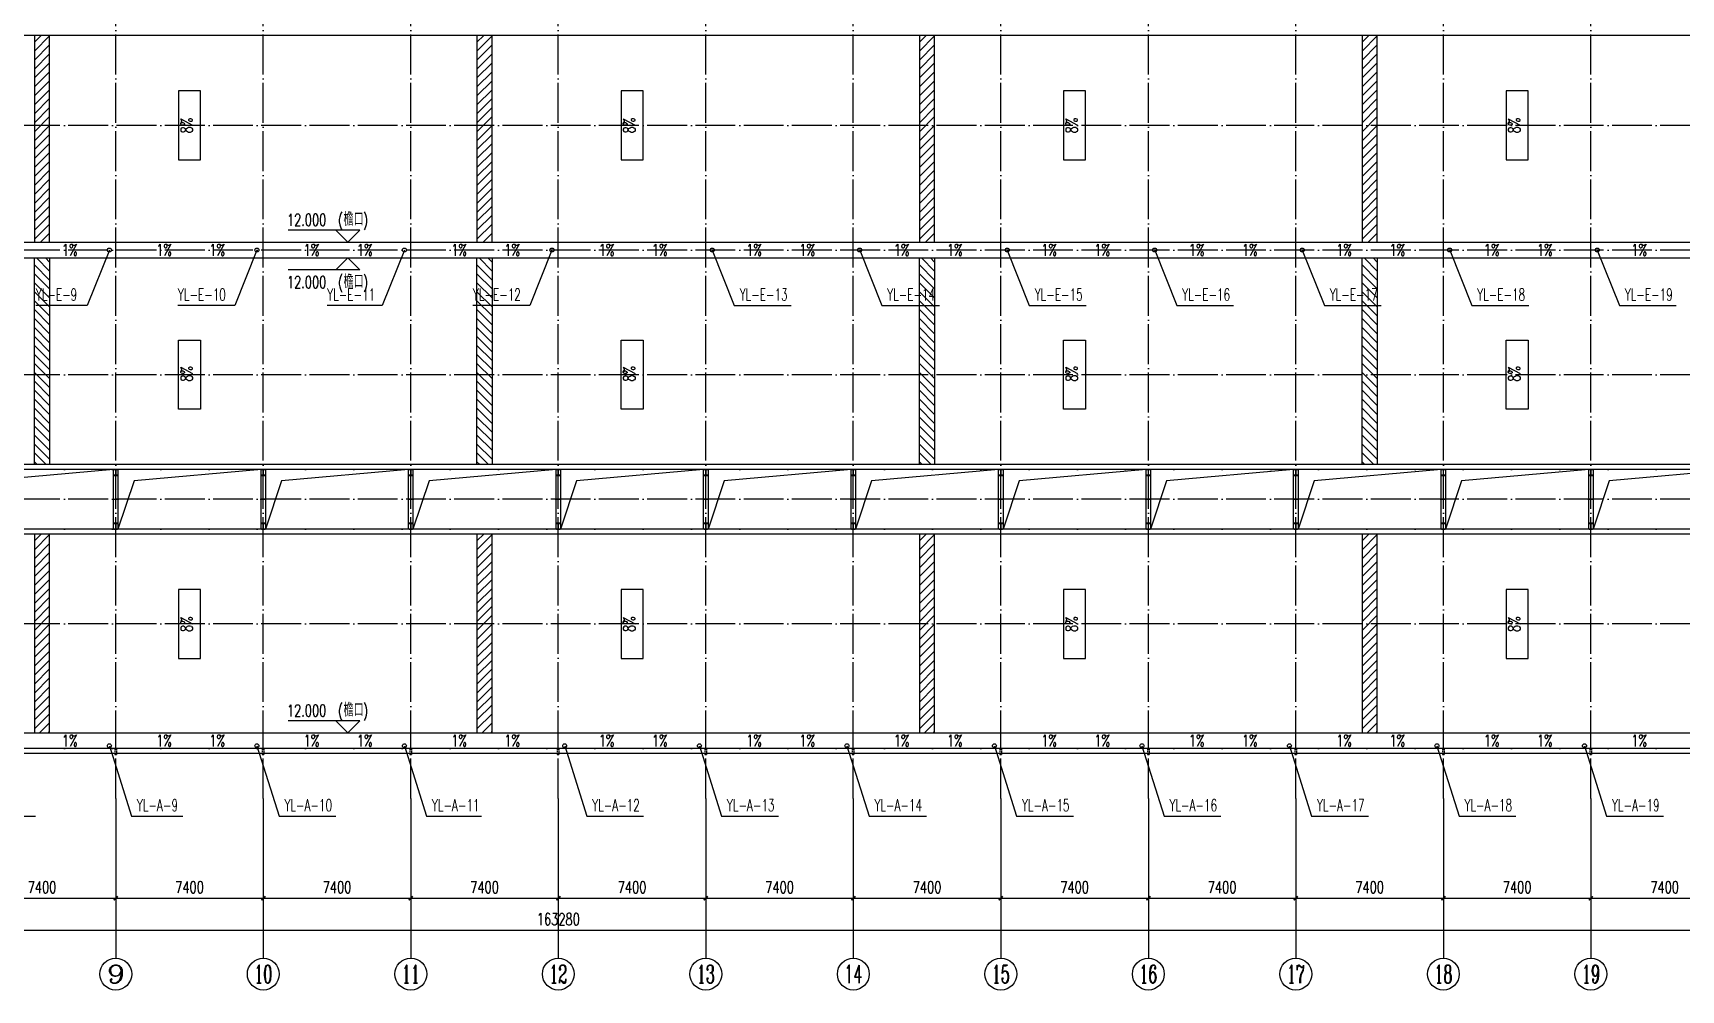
# Model space of a CAD drawing. Extents: x 13158459 to 15902229, y -1299598 to 28366.
# Drawn here: x 13971654 to 14054331, y -549343 to -501363 of the extents above; entities that cross this region are included whole.
import ezdxf
from ezdxf.enums import TextEntityAlignment as Align

# ---------------------------------------------------------------- set-up
doc = ezdxf.new("R2010")
doc.units = 0
doc.header["$LTSCALE"] = 1000
doc.header["$MEASUREMENT"] = 0
doc.linetypes.add('DASH', pattern=[0.35, 0.25, -0.1])
doc.linetypes.add('DOTE', pattern=[2.42, 2, -0.2, 0.02, -0.2])
for name, color, linetype in [('AXIS', 3, 'Continuous'), ('AXIS_TEXT', 7, 'Continuous'), ('COLUMN', 2, 'Continuous'), ('DIM_SYMB', 3, 'Continuous'), ('DIM_雨水', 3, 'Continuous'), ('DOTE', 8, 'DOTE'), ('PUB_DIM', 3, 'Continuous'), ('PUB_TEXT', 7, 'Continuous'), ('TWT_TEXT', 7, 'Continuous'), ('VPIPE-雨水', 4, 'Continuous'), ('WALL-PARAPET', 6, 'Continuous'), ('采光带', 4, 'Continuous')]:
    doc.layers.add(name, color=color, linetype=linetype)
doc.styles.add('_TCH_AXIS', font='COMPLEX', dxfattribs={"bigfont": 'GBCBIG'})
doc.styles.add('_TCH_DIM', font='SIMPLEX', dxfattribs={"bigfont": 'GBCBIG'})
doc.styles.add('_TCH_DIM_T3', font='SIMPLEX', dxfattribs={"width": 0.705882, "bigfont": 'GBCBIG'})
doc.styles.add('_TWT_SERIAL', font='COMPLEX', dxfattribs={"width": 0.8, "height": 3, "bigfont": 'HZTXT'})
doc.styles.add('COMPLEX', font='COMPLEX')
doc.dimstyles.new('_TCH_ARCH&&200', dxfattribs={"dimtxt": 595, "dimasz": 200, "dimexe": 500, "dimexo": 600, "dimgap": 252.5, "dimtad": 1, "dimdec": 0, "dimzin": 0, "dimdsep": 46, "dimtxsty": '_TCH_DIM_T3', "dimblk": 'ARCHTICK', "dimcen": 0.09, "dimclrt": 7, "dimazin": 2, "dimtfac": 1, "dimtdec": 0, "dimtix": 1, "dimtmove": 2, "dimatfit": 3, "dimfxl": 0, "dimtolj": 1, "dimtzin": 0, "dimarcsym": 0})

# ---------------------------------------------------------------- blocks, each defined once
blk = doc.blocks.new('A$C0FCD69EC')
at = {"layer": 'COLUMN'}
blk.add_hatch(color=256, dxfattribs=at).paths.add_polyline_path([(300, 180), (294, 180), (294, 94), (6, 94), (6, 180), (0, 180), (0, 0), (6, 0), (6, 86), (294, 86), (294, 0), (300, 0)])
blk.add_lwpolyline([(300, 0), (294, 0), (294, 86), (6, 86), (6, 0), (0, 0), (0, 180), (6, 180), (6, 94), (294, 94), (294, 180), (300, 180)], close=True, dxfattribs=at)
blk = doc.blocks.new('A$C22C4548D')
blk.add_line((0, 10), (300, 10))
blk.add_lwpolyline([(30, 20), (270, 20), (270, 0), (30, 0)], close=True)
blk = doc.blocks.new('_AXISO')
blk.add_circle((0, 0), 0.5)
at = {"layer": 'AXIS_TEXT', "style": 'COMPLEX', "width": 1.041667}
blk.add_attdef('A', text='', height=0.56, dxfattribs=at).set_placement((-0.25, -0.28), (0.25, -0.28), align=Align.FIT)
blk = doc.blocks.new('_ArchTick')
at = {"color": 0, "linetype": 'ByBlock', "const_width": 0.4}
blk.add_lwpolyline([(-0.5, -0.5), (0.5, 0.5)], dxfattribs=at)
blk = doc.blocks.new('*D270')
at = {"layer": 'AXIS', "color": 0, "lineweight": -2}
for p, q in [((13916368, -540343), (13916368, -546843)), ((14079648, -540343), (14079648, -546843)), ((13916368, -546343), (14079648, -546343))]:
    blk.add_line(p, q, dxfattribs=at)
at = {"layer": 'Defpoints', "color": 0}
for p in [(13916368, -539743), (14079648, -539743), (14079648, -546343)]:
    blk.add_point(p, dxfattribs=at)
at = {"layer": 'AXIS', "color": 0, "lineweight": -2, "xscale": 200, "yscale": 200, "zscale": 200, "rotation": 180}
blk.add_blockref('_ArchTick', (13916368, -546343), dxfattribs=at)
at = {"layer": 'AXIS', "color": 0, "lineweight": -2, "xscale": 200, "yscale": 200, "zscale": 200}
blk.add_blockref('_ArchTick', (14079648, -546343), dxfattribs=at)
at = {"layer": 'AXIS', "color": 7, "insert": (13998008, -545793), "char_height": 595, "attachment_point": 5, "style": '_TCH_DIM_T3'}
blk.add_mtext('\\A1;163280', dxfattribs=at)
blk = doc.blocks.new('*D279')
at = {"layer": 'AXIS', "color": 0, "lineweight": -2}
for p, q in [((13968408, -540343), (13968408, -545243)), ((13975808, -540343), (13975808, -545243)), ((13968408, -544743), (13975808, -544743))]:
    blk.add_line(p, q, dxfattribs=at)
at = {"layer": 'Defpoints', "color": 0}
for p in [(13968408, -539743), (13975808, -539743), (13975808, -544743)]:
    blk.add_point(p, dxfattribs=at)
at = {"layer": 'AXIS', "color": 0, "lineweight": -2, "xscale": 200, "yscale": 200, "zscale": 200, "rotation": 180}
blk.add_blockref('_ArchTick', (13968408, -544743), dxfattribs=at)
at = {"layer": 'AXIS', "color": 0, "lineweight": -2, "xscale": 200, "yscale": 200, "zscale": 200}
blk.add_blockref('_ArchTick', (13975808, -544743), dxfattribs=at)
at = {"layer": 'AXIS', "color": 7, "insert": (13972108, -544193), "char_height": 595, "attachment_point": 5, "style": '_TCH_DIM_T3'}
blk.add_mtext('\\A1;7400', dxfattribs=at)
blk = doc.blocks.new('*D280')
at = {"layer": 'AXIS', "color": 0, "lineweight": -2}
for p, q in [((13975808, -540343), (13975808, -545243)), ((13983208, -540343), (13983208, -545243)), ((13975808, -544743), (13983208, -544743))]:
    blk.add_line(p, q, dxfattribs=at)
at = {"layer": 'Defpoints', "color": 0}
for p in [(13975808, -539743), (13983208, -539743), (13983208, -544743)]:
    blk.add_point(p, dxfattribs=at)
at = {"layer": 'AXIS', "color": 0, "lineweight": -2, "xscale": 200, "yscale": 200, "zscale": 200, "rotation": 180}
blk.add_blockref('_ArchTick', (13975808, -544743), dxfattribs=at)
at = {"layer": 'AXIS', "color": 0, "lineweight": -2, "xscale": 200, "yscale": 200, "zscale": 200}
blk.add_blockref('_ArchTick', (13983208, -544743), dxfattribs=at)
at = {"layer": 'AXIS', "color": 7, "insert": (13979508, -544193), "char_height": 595, "attachment_point": 5, "style": '_TCH_DIM_T3'}
blk.add_mtext('\\A1;7400', dxfattribs=at)
blk = doc.blocks.new('*D281')
at = {"layer": 'AXIS', "color": 0, "lineweight": -2}
for p, q in [((13983208, -540343), (13983208, -545243)), ((13990608, -540343), (13990608, -545243)), ((13983208, -544743), (13990608, -544743))]:
    blk.add_line(p, q, dxfattribs=at)
at = {"layer": 'Defpoints', "color": 0}
for p in [(13983208, -539743), (13990608, -539743), (13990608, -544743)]:
    blk.add_point(p, dxfattribs=at)
at = {"layer": 'AXIS', "color": 0, "lineweight": -2, "xscale": 200, "yscale": 200, "zscale": 200, "rotation": 180}
blk.add_blockref('_ArchTick', (13983208, -544743), dxfattribs=at)
at = {"layer": 'AXIS', "color": 0, "lineweight": -2, "xscale": 200, "yscale": 200, "zscale": 200}
blk.add_blockref('_ArchTick', (13990608, -544743), dxfattribs=at)
at = {"layer": 'AXIS', "color": 7, "insert": (13986908, -544193), "char_height": 595, "attachment_point": 5, "style": '_TCH_DIM_T3'}
blk.add_mtext('\\A1;7400', dxfattribs=at)
blk = doc.blocks.new('*D282')
at = {"layer": 'AXIS', "color": 0, "lineweight": -2}
for p, q in [((13990608, -540343), (13990608, -545243)), ((13998008, -540343), (13998008, -545243)), ((13990608, -544743), (13998008, -544743))]:
    blk.add_line(p, q, dxfattribs=at)
at = {"layer": 'Defpoints', "color": 0}
for p in [(13990608, -539743), (13998008, -539743), (13998008, -544743)]:
    blk.add_point(p, dxfattribs=at)
at = {"layer": 'AXIS', "color": 0, "lineweight": -2, "xscale": 200, "yscale": 200, "zscale": 200, "rotation": 180}
blk.add_blockref('_ArchTick', (13990608, -544743), dxfattribs=at)
at = {"layer": 'AXIS', "color": 0, "lineweight": -2, "xscale": 200, "yscale": 200, "zscale": 200}
blk.add_blockref('_ArchTick', (13998008, -544743), dxfattribs=at)
at = {"layer": 'AXIS', "color": 7, "insert": (13994308, -544193), "char_height": 595, "attachment_point": 5, "style": '_TCH_DIM_T3'}
blk.add_mtext('\\A1;7400', dxfattribs=at)
blk = doc.blocks.new('*D283')
at = {"layer": 'AXIS', "color": 0, "lineweight": -2}
for p, q in [((13998008, -540343), (13998008, -545243)), ((14005408, -540343), (14005408, -545243)), ((13998008, -544743), (14005408, -544743))]:
    blk.add_line(p, q, dxfattribs=at)
at = {"layer": 'Defpoints', "color": 0}
for p in [(13998008, -539743), (14005408, -539743), (14005408, -544743)]:
    blk.add_point(p, dxfattribs=at)
at = {"layer": 'AXIS', "color": 0, "lineweight": -2, "xscale": 200, "yscale": 200, "zscale": 200, "rotation": 180}
blk.add_blockref('_ArchTick', (13998008, -544743), dxfattribs=at)
at = {"layer": 'AXIS', "color": 0, "lineweight": -2, "xscale": 200, "yscale": 200, "zscale": 200}
blk.add_blockref('_ArchTick', (14005408, -544743), dxfattribs=at)
at = {"layer": 'AXIS', "color": 7, "insert": (14001708, -544193), "char_height": 595, "attachment_point": 5, "style": '_TCH_DIM_T3'}
blk.add_mtext('\\A1;7400', dxfattribs=at)
blk = doc.blocks.new('*D284')
at = {"layer": 'AXIS', "color": 0, "lineweight": -2}
for p, q in [((14005408, -540343), (14005408, -545243)), ((14012808, -540343), (14012808, -545243)), ((14005408, -544743), (14012808, -544743))]:
    blk.add_line(p, q, dxfattribs=at)
at = {"layer": 'Defpoints', "color": 0}
for p in [(14005408, -539743), (14012808, -539743), (14012808, -544743)]:
    blk.add_point(p, dxfattribs=at)
at = {"layer": 'AXIS', "color": 0, "lineweight": -2, "xscale": 200, "yscale": 200, "zscale": 200, "rotation": 180}
blk.add_blockref('_ArchTick', (14005408, -544743), dxfattribs=at)
at = {"layer": 'AXIS', "color": 0, "lineweight": -2, "xscale": 200, "yscale": 200, "zscale": 200}
blk.add_blockref('_ArchTick', (14012808, -544743), dxfattribs=at)
at = {"layer": 'AXIS', "color": 7, "insert": (14009108, -544193), "char_height": 595, "attachment_point": 5, "style": '_TCH_DIM_T3'}
blk.add_mtext('\\A1;7400', dxfattribs=at)
blk = doc.blocks.new('*D285')
at = {"layer": 'AXIS', "color": 0, "lineweight": -2}
for p, q in [((14012808, -540343), (14012808, -545243)), ((14020208, -540343), (14020208, -545243)), ((14012808, -544743), (14020208, -544743))]:
    blk.add_line(p, q, dxfattribs=at)
at = {"layer": 'Defpoints', "color": 0}
for p in [(14012808, -539743), (14020208, -539743), (14020208, -544743)]:
    blk.add_point(p, dxfattribs=at)
at = {"layer": 'AXIS', "color": 0, "lineweight": -2, "xscale": 200, "yscale": 200, "zscale": 200, "rotation": 180}
blk.add_blockref('_ArchTick', (14012808, -544743), dxfattribs=at)
at = {"layer": 'AXIS', "color": 0, "lineweight": -2, "xscale": 200, "yscale": 200, "zscale": 200}
blk.add_blockref('_ArchTick', (14020208, -544743), dxfattribs=at)
at = {"layer": 'AXIS', "color": 7, "insert": (14016508, -544193), "char_height": 595, "attachment_point": 5, "style": '_TCH_DIM_T3'}
blk.add_mtext('\\A1;7400', dxfattribs=at)
blk = doc.blocks.new('*D286')
at = {"layer": 'AXIS', "color": 0, "lineweight": -2}
for p, q in [((14020208, -540343), (14020208, -545243)), ((14027608, -540343), (14027608, -545243)), ((14020208, -544743), (14027608, -544743))]:
    blk.add_line(p, q, dxfattribs=at)
at = {"layer": 'Defpoints', "color": 0}
for p in [(14020208, -539743), (14027608, -539743), (14027608, -544743)]:
    blk.add_point(p, dxfattribs=at)
at = {"layer": 'AXIS', "color": 0, "lineweight": -2, "xscale": 200, "yscale": 200, "zscale": 200, "rotation": 180}
blk.add_blockref('_ArchTick', (14020208, -544743), dxfattribs=at)
at = {"layer": 'AXIS', "color": 0, "lineweight": -2, "xscale": 200, "yscale": 200, "zscale": 200}
blk.add_blockref('_ArchTick', (14027608, -544743), dxfattribs=at)
at = {"layer": 'AXIS', "color": 7, "insert": (14023908, -544193), "char_height": 595, "attachment_point": 5, "style": '_TCH_DIM_T3'}
blk.add_mtext('\\A1;7400', dxfattribs=at)
blk = doc.blocks.new('*D287')
at = {"layer": 'AXIS', "color": 0, "lineweight": -2}
for p, q in [((14027608, -540343), (14027608, -545243)), ((14035008, -540343), (14035008, -545243)), ((14027608, -544743), (14035008, -544743))]:
    blk.add_line(p, q, dxfattribs=at)
at = {"layer": 'Defpoints', "color": 0}
for p in [(14027608, -539743), (14035008, -539743), (14035008, -544743)]:
    blk.add_point(p, dxfattribs=at)
at = {"layer": 'AXIS', "color": 0, "lineweight": -2, "xscale": 200, "yscale": 200, "zscale": 200, "rotation": 180}
blk.add_blockref('_ArchTick', (14027608, -544743), dxfattribs=at)
at = {"layer": 'AXIS', "color": 0, "lineweight": -2, "xscale": 200, "yscale": 200, "zscale": 200}
blk.add_blockref('_ArchTick', (14035008, -544743), dxfattribs=at)
at = {"layer": 'AXIS', "color": 7, "insert": (14031308, -544193), "char_height": 595, "attachment_point": 5, "style": '_TCH_DIM_T3'}
blk.add_mtext('\\A1;7400', dxfattribs=at)
blk = doc.blocks.new('*D288')
at = {"layer": 'AXIS', "color": 0, "lineweight": -2}
for p, q in [((14035008, -540343), (14035008, -545243)), ((14042408, -540343), (14042408, -545243)), ((14035008, -544743), (14042408, -544743))]:
    blk.add_line(p, q, dxfattribs=at)
at = {"layer": 'Defpoints', "color": 0}
for p in [(14035008, -539743), (14042408, -539743), (14042408, -544743)]:
    blk.add_point(p, dxfattribs=at)
at = {"layer": 'AXIS', "color": 0, "lineweight": -2, "xscale": 200, "yscale": 200, "zscale": 200, "rotation": 180}
blk.add_blockref('_ArchTick', (14035008, -544743), dxfattribs=at)
at = {"layer": 'AXIS', "color": 0, "lineweight": -2, "xscale": 200, "yscale": 200, "zscale": 200}
blk.add_blockref('_ArchTick', (14042408, -544743), dxfattribs=at)
at = {"layer": 'AXIS', "color": 7, "insert": (14038708, -544193), "char_height": 595, "attachment_point": 5, "style": '_TCH_DIM_T3'}
blk.add_mtext('\\A1;7400', dxfattribs=at)
blk = doc.blocks.new('*D289')
at = {"layer": 'AXIS', "color": 0, "lineweight": -2}
for p, q in [((14042408, -540343), (14042408, -545243)), ((14049808, -540343), (14049808, -545243)), ((14042408, -544743), (14049808, -544743))]:
    blk.add_line(p, q, dxfattribs=at)
at = {"layer": 'Defpoints', "color": 0}
for p in [(14042408, -539743), (14049808, -539743), (14049808, -544743)]:
    blk.add_point(p, dxfattribs=at)
at = {"layer": 'AXIS', "color": 0, "lineweight": -2, "xscale": 200, "yscale": 200, "zscale": 200, "rotation": 180}
blk.add_blockref('_ArchTick', (14042408, -544743), dxfattribs=at)
at = {"layer": 'AXIS', "color": 0, "lineweight": -2, "xscale": 200, "yscale": 200, "zscale": 200}
blk.add_blockref('_ArchTick', (14049808, -544743), dxfattribs=at)
at = {"layer": 'AXIS', "color": 7, "insert": (14046108, -544193), "char_height": 595, "attachment_point": 5, "style": '_TCH_DIM_T3'}
blk.add_mtext('\\A1;7400', dxfattribs=at)
blk = doc.blocks.new('*D290')
at = {"layer": 'AXIS', "color": 0, "lineweight": -2}
for p, q in [((14049808, -540343), (14049808, -545243)), ((14057208, -540343), (14057208, -545243)), ((14049808, -544743), (14057208, -544743))]:
    blk.add_line(p, q, dxfattribs=at)
at = {"layer": 'Defpoints', "color": 0}
for p in [(14049808, -539743), (14057208, -539743), (14057208, -544743)]:
    blk.add_point(p, dxfattribs=at)
at = {"layer": 'AXIS', "color": 0, "lineweight": -2, "xscale": 200, "yscale": 200, "zscale": 200, "rotation": 180}
blk.add_blockref('_ArchTick', (14049808, -544743), dxfattribs=at)
at = {"layer": 'AXIS', "color": 0, "lineweight": -2, "xscale": 200, "yscale": 200, "zscale": 200}
blk.add_blockref('_ArchTick', (14057208, -544743), dxfattribs=at)
at = {"layer": 'AXIS', "color": 7, "insert": (14053508, -544193), "char_height": 595, "attachment_point": 5, "style": '_TCH_DIM_T3'}
blk.add_mtext('\\A1;7400', dxfattribs=at)

msp = doc.modelspace()

# ---------------------------------------------------------------- hatches: boundary and pattern name
at = {"layer": '采光带'}
h = msp.add_hatch(dxfattribs=at)
h.set_pattern_fill('ANSI31', color=8, scale=200, style=0)
h.set_pattern_definition([(45, (4925539.14, -274550.9), (-224.506403, 224.506403), [])])
h.paths.add_polyline_path([(13972488, -511843.1), (13972488, -501483.1), (13971728, -501483.1), (13971728, -511843.1)])
h = msp.add_hatch(dxfattribs=at)
h.set_pattern_fill('ANSI31', color=8, scale=200, style=0)
h.set_pattern_definition([(45, (4947739.14, -274550.9), (-224.506403, 224.506403), [])])
h.paths.add_polyline_path([(13994688, -511843.1), (13994688, -501483.1), (13993928, -501483.1), (13993928, -511843.1)])
h = msp.add_hatch(dxfattribs=at)
h.set_pattern_fill('ANSI31', color=8, scale=200, style=0)
h.set_pattern_definition([(45, (4969939.14, -274550.9), (-224.506403, 224.506403), [])])
h.paths.add_polyline_path([(14016888, -511843.1), (14016888, -501483.1), (14016128, -501483.1), (14016128, -511843.1)])
h = msp.add_hatch(dxfattribs=at)
h.set_pattern_fill('ANSI31', color=8, scale=200, style=0)
h.set_pattern_definition([(45, (4992139.14, -274550.9), (-224.506403, 224.506403), [])])
h.paths.add_polyline_path([(14039088, -511843.1), (14039088, -501483.1), (14038328, -501483.1), (14038328, -511843.1)])
h = msp.add_hatch(dxfattribs=at)
h.set_pattern_fill('ANSI31', color=8, scale=200, style=0)
h.set_pattern_definition([(315, (4925539.14, -747895.24), (-224.506403, -224.506403), [])])
h.paths.add_polyline_path([(13972488, -512643.1), (13972488, -523003.1), (13971728, -523003.1), (13971728, -512643.1)])
h = msp.add_hatch(dxfattribs=at)
h.set_pattern_fill('ANSI31', color=8, scale=200, style=0)
h.set_pattern_definition([(315, (4947739.14, -747895.24), (-224.506403, -224.506403), [])])
h.paths.add_polyline_path([(13994688, -512643.1), (13994688, -523003.1), (13993928, -523003.1), (13993928, -512643.1)])
h = msp.add_hatch(dxfattribs=at)
h.set_pattern_fill('ANSI31', color=8, scale=200, style=0)
h.set_pattern_definition([(315, (4969939.14, -747895.24), (-224.506403, -224.506403), [])])
h.paths.add_polyline_path([(14016888, -512643.1), (14016888, -523003.1), (14016128, -523003.1), (14016128, -512643.1)])
h = msp.add_hatch(dxfattribs=at)
h.set_pattern_fill('ANSI31', color=8, scale=200, style=0)
h.set_pattern_definition([(315, (4992139.14, -747895.24), (-224.506403, -224.506403), [])])
h.paths.add_polyline_path([(14039088, -512643.1), (14039088, -523003.1), (14038328, -523003.1), (14038328, -512643.1)])
h = msp.add_hatch(dxfattribs=at)
h.set_pattern_fill('ANSI31', color=8, scale=200, style=0)
h.set_pattern_definition([(45, (4925539.14, -299550.9), (-224.506403, 224.506403), [])])
h.paths.add_polyline_path([(13972488, -536443.1), (13972488, -526483.1), (13971728, -526483.1), (13971728, -536443.1)])
h = msp.add_hatch(dxfattribs=at)
h.set_pattern_fill('ANSI31', color=8, scale=200, style=0)
h.set_pattern_definition([(45, (4947739.14, -299550.9), (-224.506403, 224.506403), [])])
h.paths.add_polyline_path([(13994688, -536443.1), (13994688, -526483.1), (13993928, -526483.1), (13993928, -536443.1)])
h = msp.add_hatch(dxfattribs=at)
h.set_pattern_fill('ANSI31', color=8, scale=200, style=0)
h.set_pattern_definition([(45, (4969939.14, -299550.9), (-224.506403, 224.506403), [])])
h.paths.add_polyline_path([(14016888, -536443.1), (14016888, -526483.1), (14016128, -526483.1), (14016128, -536443.1)])
h = msp.add_hatch(dxfattribs=at)
h.set_pattern_fill('ANSI31', color=8, scale=200, style=0)
h.set_pattern_definition([(45, (4992139.14, -299550.9), (-224.506403, 224.506403), [])])
h.paths.add_polyline_path([(14039088, -536443.1), (14039088, -526483.1), (14038328, -526483.1), (14038328, -536443.1)])

# ---------------------------------------------------------------- linework, layer by layer
at = {"ltscale": 0.5}
for p, q in [((13916608, -511843.1), (14079408, -511843.1)), ((13916608, -512643.1), (14079408, -512643.1)), ((13916608, -536443.1), (14079408, -536443.1))]:
    msp.add_line(p, q, dxfattribs=at)
for points in [[(13916368, -487003.1), (14079648, -487003.1), (14079648, -537483.1), (13916368, -537483.1)], [(13916608, -487243.1), (14079408, -487243.1), (14079408, -537243.1), (13916608, -537243.1)]]:
    msp.add_lwpolyline(points, close=True, dxfattribs=at)
for points in [[(13978954, -507721.6), (13980061.9, -507721.6), (13980061.9, -504264.6), (13978954, -504264.6)], [(14001154, -507721.6), (14002261.9, -507721.6), (14002261.9, -504264.6), (14001154, -504264.6)], [(14023354, -507721.6), (14024461.9, -507721.6), (14024461.9, -504264.6), (14023354, -504264.6)], [(14045554, -507721.6), (14046661.9, -507721.6), (14046661.9, -504264.6), (14045554, -504264.6)], [(13978954, -516764.6), (13980061.9, -516764.6), (13980061.9, -520221.6), (13978954, -520221.6)], [(14001154, -516764.6), (14002261.9, -516764.6), (14002261.9, -520221.6), (14001154, -520221.6)], [(14023354, -516764.6), (14024461.9, -516764.6), (14024461.9, -520221.6), (14023354, -520221.6)], [(14045554, -516764.6), (14046661.9, -516764.6), (14046661.9, -520221.6), (14045554, -520221.6)], [(13975698, -526243.1), (13975698, -523243.1), (13975918, -523243.1), (13975918, -526243.1)], [(13983098, -526243.1), (13983098, -523243.1), (13983318, -523243.1), (13983318, -526243.1)], [(13990498, -526243.1), (13990498, -523243.1), (13990718, -523243.1), (13990718, -526243.1)], [(13997898, -526243.1), (13997898, -523243.1), (13998118, -523243.1), (13998118, -526243.1)], [(14005298, -526243.1), (14005298, -523243.1), (14005518, -523243.1), (14005518, -526243.1)], [(14012698, -526243.1), (14012698, -523243.1), (14012918, -523243.1), (14012918, -526243.1)], [(14020098, -526243.1), (14020098, -523243.1), (14020318, -523243.1), (14020318, -526243.1)], [(14027498, -526243.1), (14027498, -523243.1), (14027718, -523243.1), (14027718, -526243.1)], [(14034898, -526243.1), (14034898, -523243.1), (14035118, -523243.1), (14035118, -526243.1)], [(14042298, -526243.1), (14042298, -523243.1), (14042518, -523243.1), (14042518, -526243.1)], [(14049698, -526243.1), (14049698, -523243.1), (14049918, -523243.1), (14049918, -526243.1)], [(13978954, -532721.6), (13980061.9, -532721.6), (13980061.9, -529264.6), (13978954, -529264.6)], [(14001154, -532721.6), (14002261.9, -532721.6), (14002261.9, -529264.6), (14001154, -529264.6)], [(14023354, -532721.6), (14024461.9, -532721.6), (14024461.9, -529264.6), (14023354, -529264.6)], [(14045554, -532721.6), (14046661.9, -532721.6), (14046661.9, -529264.6), (14045554, -529264.6)]]:
    msp.add_lwpolyline(points, close=True)
for points in [[(13975698, -523243.1), (13969323.9, -523813.7), (13968518, -526243.1)], [(13983098, -523243.1), (13976723.9, -523813.7), (13975918, -526243.1)], [(13990498, -523243.1), (13984123.9, -523813.7), (13983318, -526243.1)], [(13997898, -523243.1), (13991523.9, -523813.7), (13990718, -526243.1)], [(14005298, -523243.1), (13998923.9, -523813.7), (13998118, -526243.1)], [(14012698, -523243.1), (14006323.9, -523813.7), (14005518, -526243.1)], [(14020098, -523243.1), (14013723.9, -523813.7), (14012918, -526243.1)], [(14027498, -523243.1), (14021123.9, -523813.7), (14020318, -526243.1)], [(14034898, -523243.1), (14028523.9, -523813.7), (14027718, -526243.1)], [(14042298, -523243.1), (14035923.9, -523813.7), (14035118, -526243.1)], [(14049698, -523243.1), (14043323.9, -523813.7), (14042518, -526243.1)], [(14057098, -523243.1), (14050723.9, -523813.7), (14049918, -526243.1)]]:
    msp.add_lwpolyline(points)
at = {"linetype": 'DASH', "ltscale": 0.3}
for points in [[(13975858, -537243.1), (13975758, -537243.1), (13975758, -537543.1), (13975858, -537543.1)], [(13983258, -537243.1), (13983158, -537243.1), (13983158, -537543.1), (13983258, -537543.1)], [(13990658, -537243.1), (13990558, -537243.1), (13990558, -537543.1), (13990658, -537543.1)], [(13998058, -537243.1), (13997958, -537243.1), (13997958, -537543.1), (13998058, -537543.1)], [(14005458, -537243.1), (14005358, -537243.1), (14005358, -537543.1), (14005458, -537543.1)], [(14012858, -537243.1), (14012758, -537243.1), (14012758, -537543.1), (14012858, -537543.1)], [(14020258, -537243.1), (14020158, -537243.1), (14020158, -537543.1), (14020258, -537543.1)], [(14027658, -537243.1), (14027558, -537243.1), (14027558, -537543.1), (14027658, -537543.1)], [(14035058, -537243.1), (14034958, -537243.1), (14034958, -537543.1), (14035058, -537543.1)], [(14042458, -537243.1), (14042358, -537243.1), (14042358, -537543.1), (14042458, -537543.1)], [(14049858, -537243.1), (14049758, -537243.1), (14049758, -537543.1), (14049858, -537543.1)]]:
    msp.add_lwpolyline(points, close=True, dxfattribs=at)
at = {"layer": 'AXIS'}
for p, q in [((13975808, -539743.1), (13975808, -547743.1)), ((13983208, -539743.1), (13983208, -547743.1)), ((13990608, -539743.1), (13990608, -547743.1)), ((13998008, -539743.1), (13998008, -547743.1)), ((14005408, -539743.1), (14005408, -547743.1)), ((14012808, -539743.1), (14012808, -547743.1)), ((14020208, -539743.1), (14020208, -547743.1)), ((14027608, -539743.1), (14027608, -547743.1)), ((14035008, -539743.1), (14035008, -547743.1)), ((14042408, -539743.1), (14042408, -547743.1)), ((14049808, -539743.1), (14049808, -547743.1))]:
    msp.add_line(p, q, dxfattribs=at)
at = {"layer": 'DIM_SYMB'}
for points in [[(13973990.4, -512243.1, 0, 0, 0), (13974905.3, -512243.1, 160, 0, 0), (13975505.3, -512243.1, 0, 0, 0)], [(13977625.6, -512243.1, 0, 0, 0), (13976710.7, -512243.1, 160, 0, 0), (13976110.7, -512243.1, 0, 0, 0)], [(13981390.4, -512243.1, 0, 0, 0), (13982305.3, -512243.1, 160, 0, 0), (13982905.3, -512243.1, 0, 0, 0)], [(13985025.6, -512243.1, 0, 0, 0), (13984110.7, -512243.1, 160, 0, 0), (13983510.7, -512243.1, 0, 0, 0)], [(13988790.4, -512243.1, 0, 0, 0), (13989705.3, -512243.1, 160, 0, 0), (13990305.3, -512243.1, 0, 0, 0)], [(13992425.6, -512243.1, 0, 0, 0), (13991510.7, -512243.1, 160, 0, 0), (13990910.7, -512243.1, 0, 0, 0)], [(13996190.4, -512243.1, 0, 0, 0), (13997105.3, -512243.1, 160, 0, 0), (13997705.3, -512243.1, 0, 0, 0)], [(13999825.6, -512243.1, 0, 0, 0), (13998910.7, -512243.1, 160, 0, 0), (13998310.7, -512243.1, 0, 0, 0)], [(14003590.4, -512243.1, 0, 0, 0), (14004505.3, -512243.1, 160, 0, 0), (14005105.3, -512243.1, 0, 0, 0)], [(14007225.6, -512243.1, 0, 0, 0), (14006310.7, -512243.1, 160, 0, 0), (14005710.7, -512243.1, 0, 0, 0)], [(14010990.4, -512243.1, 0, 0, 0), (14011905.3, -512243.1, 160, 0, 0), (14012505.3, -512243.1, 0, 0, 0)], [(14014625.6, -512243.1, 0, 0, 0), (14013710.7, -512243.1, 160, 0, 0), (14013110.7, -512243.1, 0, 0, 0)], [(14018390.4, -512243.1, 0, 0, 0), (14019305.3, -512243.1, 160, 0, 0), (14019905.3, -512243.1, 0, 0, 0)], [(14022025.6, -512243.1, 0, 0, 0), (14021110.7, -512243.1, 160, 0, 0), (14020510.7, -512243.1, 0, 0, 0)], [(14025790.4, -512243.1, 0, 0, 0), (14026705.3, -512243.1, 160, 0, 0), (14027305.3, -512243.1, 0, 0, 0)], [(14029425.6, -512243.1, 0, 0, 0), (14028510.7, -512243.1, 160, 0, 0), (14027910.7, -512243.1, 0, 0, 0)], [(14033190.4, -512243.1, 0, 0, 0), (14034105.3, -512243.1, 160, 0, 0), (14034705.3, -512243.1, 0, 0, 0)], [(14036825.6, -512243.1, 0, 0, 0), (14035910.7, -512243.1, 160, 0, 0), (14035310.7, -512243.1, 0, 0, 0)], [(14040590.4, -512243.1, 0, 0, 0), (14041505.3, -512243.1, 160, 0, 0), (14042105.3, -512243.1, 0, 0, 0)], [(14044225.6, -512243.1, 0, 0, 0), (14043310.7, -512243.1, 160, 0, 0), (14042710.7, -512243.1, 0, 0, 0)], [(14047990.4, -512243.1, 0, 0, 0), (14048905.3, -512243.1, 160, 0, 0), (14049505.3, -512243.1, 0, 0, 0)], [(14051625.6, -512243.1, 0, 0, 0), (14050710.7, -512243.1, 160, 0, 0), (14050110.7, -512243.1, 0, 0, 0)], [(13973990.4, -536843.1, 0, 0, 0), (13974905.3, -536843.1, 160, 0, 0), (13975505.3, -536843.1, 0, 0, 0)], [(13977625.6, -536843.1, 0, 0, 0), (13976710.7, -536843.1, 160, 0, 0), (13976110.7, -536843.1, 0, 0, 0)], [(13981390.4, -536843.1, 0, 0, 0), (13982305.3, -536843.1, 160, 0, 0), (13982905.3, -536843.1, 0, 0, 0)], [(13985025.6, -536843.1, 0, 0, 0), (13984110.7, -536843.1, 160, 0, 0), (13983510.7, -536843.1, 0, 0, 0)], [(13988790.4, -536843.1, 0, 0, 0), (13989705.3, -536843.1, 160, 0, 0), (13990305.3, -536843.1, 0, 0, 0)], [(13992425.6, -536843.1, 0, 0, 0), (13991510.7, -536843.1, 160, 0, 0), (13990910.7, -536843.1, 0, 0, 0)], [(13996190.4, -536843.1, 0, 0, 0), (13997105.3, -536843.1, 160, 0, 0), (13997705.3, -536843.1, 0, 0, 0)], [(13999825.6, -536843.1, 0, 0, 0), (13998910.7, -536843.1, 160, 0, 0), (13998310.7, -536843.1, 0, 0, 0)], [(14003590.4, -536843.1, 0, 0, 0), (14004505.3, -536843.1, 160, 0, 0), (14005105.3, -536843.1, 0, 0, 0)], [(14007225.6, -536843.1, 0, 0, 0), (14006310.7, -536843.1, 160, 0, 0), (14005710.7, -536843.1, 0, 0, 0)], [(14010990.4, -536843.1, 0, 0, 0), (14011905.3, -536843.1, 160, 0, 0), (14012505.3, -536843.1, 0, 0, 0)], [(14014625.6, -536843.1, 0, 0, 0), (14013710.7, -536843.1, 160, 0, 0), (14013110.7, -536843.1, 0, 0, 0)], [(14018390.4, -536843.1, 0, 0, 0), (14019305.3, -536843.1, 160, 0, 0), (14019905.3, -536843.1, 0, 0, 0)], [(14022025.6, -536843.1, 0, 0, 0), (14021110.7, -536843.1, 160, 0, 0), (14020510.7, -536843.1, 0, 0, 0)], [(14025790.4, -536843.1, 0, 0, 0), (14026705.3, -536843.1, 160, 0, 0), (14027305.3, -536843.1, 0, 0, 0)], [(14029425.6, -536843.1, 0, 0, 0), (14028510.7, -536843.1, 160, 0, 0), (14027910.7, -536843.1, 0, 0, 0)], [(14033190.4, -536843.1, 0, 0, 0), (14034105.3, -536843.1, 160, 0, 0), (14034705.3, -536843.1, 0, 0, 0)], [(14036825.6, -536843.1, 0, 0, 0), (14035910.7, -536843.1, 160, 0, 0), (14035310.7, -536843.1, 0, 0, 0)], [(14040590.4, -536843.1, 0, 0, 0), (14041505.3, -536843.1, 160, 0, 0), (14042105.3, -536843.1, 0, 0, 0)], [(14044225.6, -536843.1, 0, 0, 0), (14043310.7, -536843.1, 160, 0, 0), (14042710.7, -536843.1, 0, 0, 0)], [(14047990.4, -536843.1, 0, 0, 0), (14048905.3, -536843.1, 160, 0, 0), (14049505.3, -536843.1, 0, 0, 0)], [(14051625.6, -536843.1, 0, 0, 0), (14050710.7, -536843.1, 160, 0, 0), (14050110.7, -536843.1, 0, 0, 0)]]:
    msp.add_lwpolyline(points, format="xyseb", dxfattribs=at)
at = {"layer": 'DIM_雨水'}
for p, q in [((13975488.4, -512243.1, 3000), (13974378.4, -515020.2, 3000)), ((13982888.4, -512243.1), (13981778.4, -515020.2)), ((13990288.4, -512243.1), (13989178.4, -515020.2)), ((13997688.4, -512243.1), (13996578.4, -515020.2)), ((14005727.5, -512243.1), (14006837.6, -515020.2)), ((14013127.5, -512243.1, 3000), (14014237.6, -515020.2, 3000)), ((14020527.5, -512243.1, 3000), (14021637.6, -515020.2, 3000)), ((14027927.5, -512243.1, 3000), (14029037.6, -515020.2, 3000)), ((14035327.5, -512243.1), (14036437.6, -515020.2)), ((14042727.5, -512243.1), (14043837.6, -515020.2)), ((14050127.5, -512243.1), (14051237.6, -515020.2)), ((13974378.4, -515020.2, 3000), (13971800.3, -515020.2, 3000)), ((13981778.4, -515020.2), (13978928.3, -515020.2)), ((13989178.4, -515020.2), (13986419.3, -515020.2)), ((13996578.4, -515020.2), (13993728.3, -515020.2)), ((14006837.6, -515020.2), (14009687.6, -515020.2)), ((14014237.6, -515020.2, 3000), (14017124.1, -515020.2, 3000)), ((14021637.6, -515020.2, 3000), (14024487.6, -515020.2, 3000)), ((14029037.6, -515020.2, 3000), (14031887.6, -515020.2, 3000)), ((14036437.6, -515020.2), (14039287.6, -515020.2)), ((14043837.6, -515020.2), (14046687.6, -515020.2)), ((14051237.6, -515020.2), (14054087.6, -515020.2)), ((13975486.8, -537099, 3000), (13976596.9, -540621.2, 3000)), ((13982888.4, -537099, 3000), (13983998.5, -540621.2, 3000)), ((13990288.4, -537099, 3000), (13991398.5, -540621.2, 3000)), ((13998327.5, -537099, 3000), (13999437.6, -540621.2, 3000)), ((14005088.4, -537099, 3000), (14006198.5, -540621.2, 3000)), ((14012488.4, -537099, 3000), (14013598.5, -540621.2, 3000)), ((14019888.4, -537099, 3000), (14020998.5, -540621.2, 3000)), ((14027288.4, -537099, 3000), (14028398.5, -540621.2, 3000)), ((14034688.4, -537099), (14035798.5, -540621.2)), ((14042088.4, -537099, 3000), (14043198.5, -540621.2, 3000)), ((14049488.4, -537099), (14050598.5, -540621.2)), ((13969198.5, -540621.2, 3000), (13971776.6, -540621.2, 3000)), ((13976596.9, -540621.2, 3000), (13979174.9, -540621.2, 3000)), ((13983998.5, -540621.2, 3000), (13986848.6, -540621.2, 3000)), ((13991398.5, -540621.2, 3000), (13994157.6, -540621.2, 3000)), ((13999437.6, -540621.2, 3000), (14002287.6, -540621.2, 3000)), ((14006198.5, -540621.2, 3000), (14009048.6, -540621.2, 3000)), ((14013598.5, -540621.2, 3000), (14016485.1, -540621.2, 3000)), ((14020998.5, -540621.2, 3000), (14023848.6, -540621.2, 3000)), ((14028398.5, -540621.2, 3000), (14031248.6, -540621.2, 3000)), ((14035798.5, -540621.2), (14038648.6, -540621.2)), ((14043198.5, -540621.2, 3000), (14046048.6, -540621.2, 3000)), ((14050598.5, -540621.2), (14053448.6, -540621.2))]:
    msp.add_line(p, q, dxfattribs=at)
at = {"layer": 'DOTE'}
for p, q in [((13975808, -539743.1), (13975808, -484743.1)), ((13983208, -539743.1), (13983208, -484743.1)), ((13990608, -539743.1), (13990608, -484743.1)), ((13998008, -539743.1), (13998008, -484743.1)), ((14005408, -539743.1), (14005408, -484743.1)), ((14012808, -539743.1), (14012808, -484743.1)), ((14020208, -539743.1), (14020208, -484743.1)), ((14027608, -539743.1), (14027608, -484743.1)), ((14035008, -539743.1), (14035008, -484743.1)), ((14042408, -539743.1), (14042408, -484743.1)), ((14049808, -539743.1), (14049808, -484743.1)), ((14081908, -505993.1), (13914108, -505993.1)), ((14081908, -512243.1), (13914108, -512243.1)), ((14081908, -518493.1), (13914108, -518493.1)), ((14081908, -523243.1), (13914108, -523243.1)), ((14081908, -524743.1), (13914108, -524743.1)), ((14081908, -526243.1), (13914108, -526243.1)), ((14081908, -530993.1), (13914108, -530993.1)), ((14081908, -537243.1), (13914108, -537243.1))]:
    msp.add_line(p, q, dxfattribs=at)
at = {"layer": 'PUB_DIM'}
for p, q in [((13988050.6, -511243.1), (13984450.6, -511243.1)), ((13987450.6, -511843.1), (13986850.6, -511243.1)), ((13987450.6, -511843.1), (13988050.6, -511243.1)), ((13988050.6, -513243.1), (13984450.6, -513243.1)), ((13987450.6, -512643.1), (13986850.6, -513243.1)), ((13987450.6, -512643.1), (13988050.6, -513243.1)), ((13988050.6, -535843.1), (13984450.6, -535843.1)), ((13987450.6, -536443.1), (13986850.6, -535843.1)), ((13987450.6, -536443.1), (13988050.6, -535843.1))]:
    msp.add_line(p, q, dxfattribs=at)
for points in [[(13979870.2, -504768.1, 0, 0, 0), (13979870.2, -506668.1, 160, 0, 0), (13979870.2, -507268.1, 0, 0, 0)], [(14002070.2, -504768.1, 0, 0, 0), (14002070.2, -506668.1, 160, 0, 0), (14002070.2, -507268.1, 0, 0, 0)], [(14024270.2, -504768.1, 0, 0, 0), (14024270.2, -506668.1, 160, 0, 0), (14024270.2, -507268.1, 0, 0, 0)], [(14046470.2, -504768.1, 0, 0, 0), (14046470.2, -506668.1, 160, 0, 0), (14046470.2, -507268.1, 0, 0, 0)], [(13979870.2, -519718.1, 0, 0, 0), (13979870.2, -517818.1, 160, 0, 0), (13979870.2, -517218.1, 0, 0, 0)], [(14002070.2, -519718.1, 0, 0, 0), (14002070.2, -517818.1, 160, 0, 0), (14002070.2, -517218.1, 0, 0, 0)], [(14024270.2, -519718.1, 0, 0, 0), (14024270.2, -517818.1, 160, 0, 0), (14024270.2, -517218.1, 0, 0, 0)], [(14046470.2, -519718.1, 0, 0, 0), (14046470.2, -517818.1, 160, 0, 0), (14046470.2, -517218.1, 0, 0, 0)], [(13979870.2, -529768.1, 0, 0, 0), (13979870.2, -531668.1, 160, 0, 0), (13979870.2, -532268.1, 0, 0, 0)], [(14002070.2, -529768.1, 0, 0, 0), (14002070.2, -531668.1, 160, 0, 0), (14002070.2, -532268.1, 0, 0, 0)], [(14024270.2, -529768.1, 0, 0, 0), (14024270.2, -531668.1, 160, 0, 0), (14024270.2, -532268.1, 0, 0, 0)], [(14046470.2, -529768.1, 0, 0, 0), (14046470.2, -531668.1, 160, 0, 0), (14046470.2, -532268.1, 0, 0, 0)]]:
    msp.add_lwpolyline(points, format="xyseb", dxfattribs=at)
at = {"layer": 'VPIPE-雨水', "linetype": 'Continuous'}
for centre in [(13975488.4, -512243.1), (13982888.4, -512243.1), (13990288.4, -512243.1), (13997688.4, -512243.1), (14005727.5, -512243.1), (14013127.5, -512243.1), (14020527.5, -512243.1), (14027927.5, -512243.1), (14035327.5, -512243.1), (14042727.5, -512243.1), (14050127.5, -512243.1), (13975486.8, -537099), (13982888.4, -537099), (13990288.4, -537099), (13998327.5, -537099), (14005088.4, -537099), (14012488.4, -537099), (14019888.4, -537099), (14027288.4, -537099), (14034688.4, -537099), (14042088.4, -537099), (14049488.4, -537099)]:
    msp.add_circle(centre, 100, dxfattribs=at)
at = {"layer": 'WALL-PARAPET'}
for p, q in [((14072098, -501483.1), (13923918, -501483.1)), ((14072098, -523003.1), (13923918, -523003.1)), ((14072098, -523243.1), (13923918, -523243.1)), ((14072098, -526243.1), (13923918, -526243.1)), ((14072098, -526483.1), (13923918, -526483.1))]:
    msp.add_line(p, q, dxfattribs=at)
at = {"layer": '采光带', "color": 8}
for points in [[(13972488, -511843.1), (13972488, -501483.1), (13971728, -501483.1), (13971728, -511843.1)], [(13994688, -511843.1), (13994688, -501483.1), (13993928, -501483.1), (13993928, -511843.1)], [(14016888, -511843.1), (14016888, -501483.1), (14016128, -501483.1), (14016128, -511843.1)], [(14039088, -511843.1), (14039088, -501483.1), (14038328, -501483.1), (14038328, -511843.1)], [(13972488, -512643.1), (13972488, -523003.1), (13971728, -523003.1), (13971728, -512643.1)], [(13994688, -512643.1), (13994688, -523003.1), (13993928, -523003.1), (13993928, -512643.1)], [(14016888, -512643.1), (14016888, -523003.1), (14016128, -523003.1), (14016128, -512643.1)], [(14039088, -512643.1), (14039088, -523003.1), (14038328, -523003.1), (14038328, -512643.1)], [(13972488, -536443.1), (13972488, -526483.1), (13971728, -526483.1), (13971728, -536443.1)], [(13994688, -536443.1), (13994688, -526483.1), (13993928, -526483.1), (13993928, -536443.1)], [(14016888, -536443.1), (14016888, -526483.1), (14016128, -526483.1), (14016128, -536443.1)], [(14039088, -536443.1), (14039088, -526483.1), (14038328, -526483.1), (14038328, -536443.1)]]:
    msp.add_lwpolyline(points, close=True, dxfattribs=at)

# ---------------------------------------------------------------- block references
for p in [(13975653.9, -524753.1), (13983053.9, -524753.1), (13990453.9, -524753.1), (13997853.9, -524753.1), (14005253.9, -524753.1), (14012653.9, -524753.1), (14020053.9, -524753.1), (14027453.9, -524753.1), (14034853.9, -524753.1), (14042253.9, -524753.1), (14049653.9, -524753.1)]:
    msp.add_blockref('A$C22C4548D', p)
at = {"layer": 'AXIS'}
ref = msp.add_blockref('_AXISO', (13975808, -548543.1), dxfattribs=dict(at, xscale=1600, yscale=1600, zscale=1600))
ref.add_attrib('A', '9', dxfattribs={"layer": 'AXIS_TEXT', "ltscale": 0.5, "height": 905.1, "style": '_TCH_AXIS', "width": 1.5}).set_placement((13975355.4, -548995.6), (13976260.5, -548995.6), align=Align.FIT)
ref = msp.add_blockref('_AXISO', (13983208, -548543.1), dxfattribs=dict(at, xscale=1600, yscale=1600, zscale=1600))
ref.add_attrib('A', '10', dxfattribs={"layer": 'AXIS_TEXT', "ltscale": 0.5, "height": 905.1, "style": '_TCH_AXIS', "width": 0.724138}).set_placement((13982755.4, -548995.6), (13983660.5, -548995.6), align=Align.FIT)
ref = msp.add_blockref('_AXISO', (13990608, -548543.1), dxfattribs=dict(at, xscale=1600, yscale=1600, zscale=1600))
ref.add_attrib('A', '11', dxfattribs={"layer": 'AXIS_TEXT', "ltscale": 0.5, "height": 905.1, "style": '_TCH_AXIS', "width": 0.875}).set_placement((13990155.4, -548995.6), (13991060.5, -548995.6), align=Align.FIT)
ref = msp.add_blockref('_AXISO', (13998008, -548543.1), dxfattribs=dict(at, xscale=1600, yscale=1600, zscale=1600))
ref.add_attrib('A', '12', dxfattribs={"layer": 'AXIS_TEXT', "ltscale": 0.5, "height": 905.1, "style": '_TCH_AXIS', "width": 0.724138}).set_placement((13997555.4, -548995.6), (13998460.5, -548995.6), align=Align.FIT)
ref = msp.add_blockref('_AXISO', (14005408, -548543.1), dxfattribs=dict(at, xscale=1600, yscale=1600, zscale=1600))
ref.add_attrib('A', '13', dxfattribs={"layer": 'AXIS_TEXT', "ltscale": 0.5, "height": 905.1, "style": '_TCH_AXIS', "width": 0.724138}).set_placement((14004955.4, -548995.6), (14005860.5, -548995.6), align=Align.FIT)
ref = msp.add_blockref('_AXISO', (14012808, -548543.1), dxfattribs=dict(at, xscale=1600, yscale=1600, zscale=1600))
ref.add_attrib('A', '14', dxfattribs={"layer": 'AXIS_TEXT', "ltscale": 0.5, "height": 905.1, "style": '_TCH_AXIS', "width": 0.677419}).set_placement((14012355.4, -548995.6), (14013260.5, -548995.6), align=Align.FIT)
ref = msp.add_blockref('_AXISO', (14020208, -548543.1), dxfattribs=dict(at, xscale=1600, yscale=1600, zscale=1600))
ref.add_attrib('A', '15', dxfattribs={"layer": 'AXIS_TEXT', "ltscale": 0.5, "height": 905.1, "style": '_TCH_AXIS', "width": 0.724138}).set_placement((14019755.4, -548995.6), (14020660.5, -548995.6), align=Align.FIT)
ref = msp.add_blockref('_AXISO', (14027608, -548543.1), dxfattribs=dict(at, xscale=1600, yscale=1600, zscale=1600))
ref.add_attrib('A', '16', dxfattribs={"layer": 'AXIS_TEXT', "ltscale": 0.5, "height": 905.1, "style": '_TCH_AXIS', "width": 0.724138}).set_placement((14027155.4, -548995.6), (14028060.5, -548995.6), align=Align.FIT)
ref = msp.add_blockref('_AXISO', (14035008, -548543.1), dxfattribs=dict(at, xscale=1600, yscale=1600, zscale=1600))
ref.add_attrib('A', '17', dxfattribs={"layer": 'AXIS_TEXT', "ltscale": 0.5, "height": 905.1, "style": '_TCH_AXIS', "width": 0.724138}).set_placement((14034555.4, -548995.6), (14035460.5, -548995.6), align=Align.FIT)
ref = msp.add_blockref('_AXISO', (14042408, -548543.1), dxfattribs=dict(at, xscale=1600, yscale=1600, zscale=1600))
ref.add_attrib('A', '18', dxfattribs={"layer": 'AXIS_TEXT', "ltscale": 0.5, "height": 905.1, "style": '_TCH_AXIS', "width": 0.724138}).set_placement((14041955.4, -548995.6), (14042860.5, -548995.6), align=Align.FIT)
ref = msp.add_blockref('_AXISO', (14049808, -548543.1), dxfattribs=dict(at, xscale=1600, yscale=1600, zscale=1600))
ref.add_attrib('A', '19', dxfattribs={"layer": 'AXIS_TEXT', "ltscale": 0.5, "height": 905.1, "style": '_TCH_AXIS', "width": 0.724138}).set_placement((14049355.4, -548995.6), (14050260.5, -548995.6), align=Align.FIT)
at = {"layer": 'COLUMN', "xscale": -1, "rotation": 270}
for p in [(13975718, -523543.1), (13983118, -523543.1), (13990518, -523543.1), (13997918, -523543.1), (14005318, -523543.1), (14012718, -523543.1), (14020118, -523543.1), (14027518, -523543.1), (14034918, -523543.1), (14042318, -523543.1), (14049718, -523543.1), (13975718, -526243.1), (13983118, -526243.1), (13990518, -526243.1), (13997918, -526243.1), (14005318, -526243.1), (14012718, -526243.1), (14020118, -526243.1), (14027518, -526243.1), (14034918, -526243.1), (14042318, -526243.1), (14049718, -526243.1)]:
    msp.add_blockref('A$C0FCD69EC', p, dxfattribs=at)

# ---------------------------------------------------------------- texts
at = {"layer": 'PUB_TEXT', "style": '_TCH_DIM', "width": 0.705882}
for p in [(13979660.2, -506398.1), (14001860.2, -506398.1), (14024060.2, -506398.1), (14046260.2, -506398.1), (13979660.2, -518848.1), (14001860.2, -518848.1), (14024060.2, -518848.1), (14046260.2, -518848.1), (13979660.2, -531398.1), (14001860.2, -531398.1), (14024060.2, -531398.1), (14046260.2, -531398.1)]:
    msp.add_text('8%', height=595, rotation=90, dxfattribs=at).set_placement(p)
for s, p in [('12.000', (13984390.6, -511033.1)), ('(', (13986950.6, -511033.1)), (')', (13988213.6, -511033.1)), ('1%%%', (13973100.4, -512540.6)), ('1%%%', (13977835.6, -512540.6)), ('1%%%', (13980500.4, -512540.6)), ('1%%%', (13985235.6, -512540.6)), ('1%%%', (13987900.4, -512540.6)), ('1%%%', (13992635.6, -512540.6)), ('1%%%', (13995300.4, -512540.6)), ('1%%%', (14000035.6, -512540.6)), ('1%%%', (14002700.4, -512540.6)), ('1%%%', (14007435.6, -512540.6)), ('1%%%', (14010100.4, -512540.6)), ('1%%%', (14014835.6, -512540.6)), ('1%%%', (14017500.4, -512540.6)), ('1%%%', (14022235.6, -512540.6)), ('1%%%', (14024900.4, -512540.6)), ('1%%%', (14029635.6, -512540.6)), ('1%%%', (14032300.4, -512540.6)), ('1%%%', (14037035.6, -512540.6)), ('1%%%', (14039700.4, -512540.6)), ('1%%%', (14044435.6, -512540.6)), ('1%%%', (14047100.4, -512540.6)), ('1%%%', (14051835.6, -512540.6)), ('12.000', (13984390.6, -514153.1)), ('(', (13986950.6, -514153.1)), (')', (13988213.6, -514153.1)), ('(', (13986950.6, -535633.1)), (')', (13988213.6, -535633.1)), ('12.000', (13984390.6, -535633.1)), ('1%%%', (13973100.4, -537140.6)), ('1%%%', (13977835.6, -537140.6)), ('1%%%', (13980500.4, -537140.6)), ('1%%%', (13985235.6, -537140.6)), ('1%%%', (13987900.4, -537140.6)), ('1%%%', (13992635.6, -537140.6)), ('1%%%', (13995300.4, -537140.6)), ('1%%%', (14000035.6, -537140.6)), ('1%%%', (14002700.4, -537140.6)), ('1%%%', (14007435.6, -537140.6)), ('1%%%', (14010100.4, -537140.6)), ('1%%%', (14014835.6, -537140.6)), ('1%%%', (14017500.4, -537140.6)), ('1%%%', (14022235.6, -537140.6)), ('1%%%', (14024900.4, -537140.6)), ('1%%%', (14029635.6, -537140.6)), ('1%%%', (14032300.4, -537140.6)), ('1%%%', (14037035.6, -537140.6)), ('1%%%', (14039700.4, -537140.6)), ('1%%%', (14044435.6, -537140.6)), ('1%%%', (14047100.4, -537140.6)), ('1%%%', (14051835.6, -537140.6))]:
    msp.add_text(s, height=595, dxfattribs=at).set_placement(p)
at = {"layer": 'PUB_TEXT', "style": '_TCH_DIM'}
for p in [(13987230.6, -511033.1), (13987230.6, -514153.1), (13987230.6, -535633.1)]:
    msp.add_text('檐口', height=675.18, dxfattribs=at).set_placement(p)
at = {"layer": 'TWT_TEXT', "style": '_TWT_SERIAL', "width": 0.64}
for s, p in [('YL-E-9', (13971800.3, -514780.2, 3000)), ('YL-E-10', (13978928.3, -514780.2)), ('YL-E-11', (13986419.3, -514780.2)), ('YL-E-12', (13993728.3, -514780.2)), ('YL-E-13', (14007109.4, -514780.2)), ('YL-E-14', (14014509.3, -514780.2, 3000)), ('YL-E-15', (14021909.4, -514780.2, 3000)), ('YL-E-16', (14029309.4, -514780.2, 3000)), ('YL-E-17', (14036709.4, -514780.2)), ('YL-E-18', (14044109.4, -514780.2)), ('YL-E-19', (14051509.4, -514780.2)), ('YL-A-9', (13976870.9, -540381.2, 3000)), ('YL-A-10', (13984270.3, -540381.2, 3000)), ('YL-A-11', (13991670.7, -540381.2, 3000)), ('YL-A-12', (13999709.4, -540381.2, 3000)), ('YL-A-13', (14006470.3, -540381.2, 3000)), ('YL-A-14', (14013870.2, -540381.2, 3000)), ('YL-A-15', (14021270.3, -540381.2, 3000)), ('YL-A-16', (14028670.3, -540381.2, 3000)), ('YL-A-17', (14036070.3, -540381.2)), ('YL-A-18', (14043470.3, -540381.2, 3000)), ('YL-A-19', (14050870.3, -540381.2))]:
    msp.add_text(s, height=600, dxfattribs=at).set_placement(p)

# ---------------------------------------------------------------- dimensions: what is measured, and where the dimension line sits
at = {"layer": 'AXIS'}
for p1, p2, distance, text, picture, middle in [((13916368, -539743.1), (14079648, -539743.1), -6600, '163280', '*D270', (13998008, -545793.1)), ((13968408, -539743.1), (13975808, -539743.1), -5000, '7400', '*D279', (13972108, -544193.1)), ((13975808, -539743.1), (13983208, -539743.1), -5000, '7400', '*D280', (13979508, -544193.1)), ((13983208, -539743.1), (13990608, -539743.1), -5000, '7400', '*D281', (13986908, -544193.1)), ((13990608, -539743.1), (13998008, -539743.1), -5000, '7400', '*D282', (13994308, -544193.1)), ((13998008, -539743.1), (14005408, -539743.1), -5000, '7400', '*D283', (14001708, -544193.1)), ((14005408, -539743.1), (14012808, -539743.1), -5000, '7400', '*D284', (14009108, -544193.1)), ((14012808, -539743.1), (14020208, -539743.1), -5000, '7400', '*D285', (14016508, -544193.1)), ((14020208, -539743.1), (14027608, -539743.1), -5000, '7400', '*D286', (14023908, -544193.1)), ((14027608, -539743.1), (14035008, -539743.1), -5000, '7400', '*D287', (14031308, -544193.1)), ((14035008, -539743.1), (14042408, -539743.1), -5000, '7400', '*D288', (14038708, -544193.1)), ((14042408, -539743.1), (14049808, -539743.1), -5000, '7400', '*D289', (14046108, -544193.1)), ((14049808, -539743.1), (14057208, -539743.1), -5000, '7400', '*D290', (14053508, -544193.1))]:
    dim = msp.add_aligned_dim(p1=p1, p2=p2, distance=distance, text=text, dimstyle='_TCH_ARCH&&200', dxfattribs=at)
    dim.commit()
    dim.dimension.update_dxf_attribs({"geometry": picture, "text_midpoint": middle})

doc.saveas('drawing.dxf')
